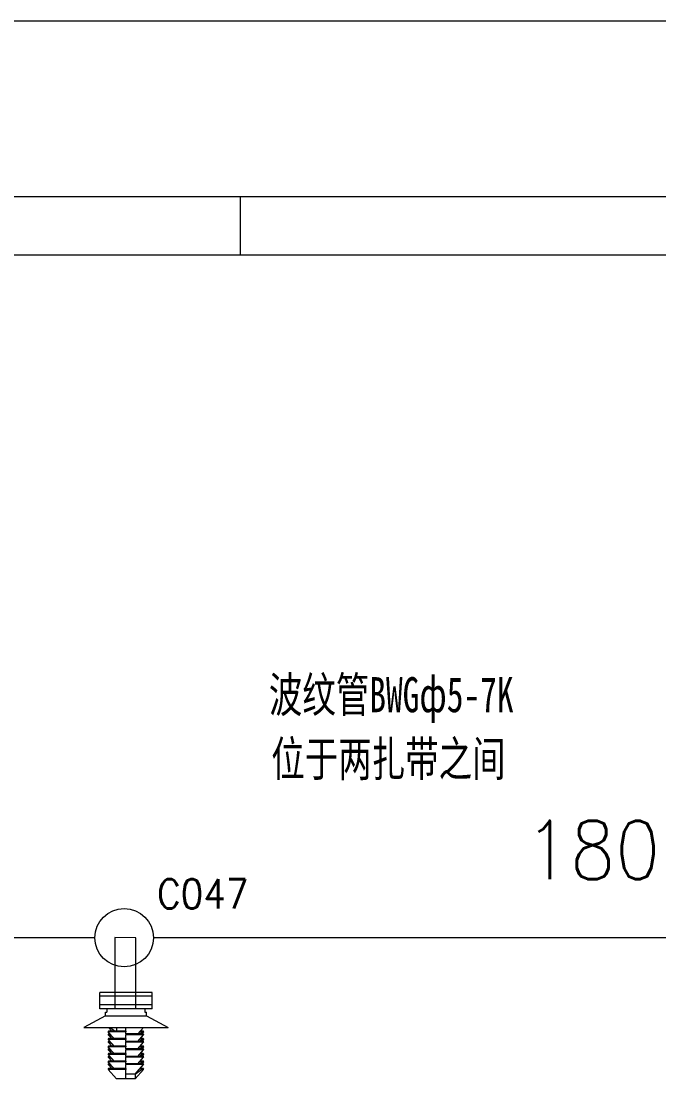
# Model space of a CAD drawing. Header units: inches. Extents: x 47316 to 59086, y 3141 to 11743.
# Drawn here: x 53349.2 to 53403.7, y 10208.6 to 10299.1 of the extents above; entities that cross this region are included whole.
import ezdxf

# ---------------------------------------------------------------- set-up
doc = ezdxf.new("R2010")
doc.units = ezdxf.units.IN
doc.header["$MEASUREMENT"] = 0
doc.styles.add('MtX_FangSong_GB2312', font='')
doc.styles.get("Standard").update_dxf_attribs({"font": ''})
doc.styles.get('MtX_FangSong_GB2312').set_extended_font_data('FangSong_GB2312')
doc.styles.get('Standard').set_extended_font_data('SimSun')
doc.linetypes.add('_VH_CONVOLUTED_TUBE_SPLIT', pattern='A,0.0001,[4,VeSys.shx,S=0.1,R=0,X=0,Y=0],0.4', length=0.4001)
doc.linetypes.add('_VH_FELT_TAPE', pattern='A,0.4,-0.7,["FELT",Standard,S=0.3,R=0,X=-0.5,Y=-0.15],-0.7', length=1.8)

msp = doc.modelspace()

# ---------------------------------------------------------------- linework, layer by layer
at = {"color": 0, "lineweight": 15}
for p, q in [((57387.929, 10299.081), (50247.929, 10299.081)), ((50267.929, 10284.081), (57267.929, 10284.081)), ((53367.929, 10279.081), (53367.929, 10284.081)), ((50267.929, 10279.081), (57367.929, 10279.081)), ((53358.975, 10220.642), (53357.182, 10220.657)), ((53357.182, 10220.657), (53357.182, 10214.571)), ((53358.975, 10214.571), (53358.975, 10220.642))]:
    msp.add_line(p, q, dxfattribs=at)
at = {"color": 0, "linetype": '_VH_FELT_TAPE', "lineweight": 15, "ltscale": 5}
msp.add_line((53355.475, 10220.651), (53311.958, 10220.653), dxfattribs=at)
at = {"color": 0, "linetype": '_VH_CONVOLUTED_TUBE_SPLIT', "lineweight": 15, "ltscale": 5}
msp.add_line((53434.337, 10220.651), (53360.475, 10220.651), dxfattribs=at)
at = {"color": 0, "linetype": 'ByBlock', "lineweight": 15, "ltscale": 0.28}
for p, q in [((53360.368, 10215.971), (53355.888, 10215.971)), ((53360.368, 10215.637), (53355.888, 10215.637)), ((53360.368, 10214.904), (53355.888, 10214.904)), ((53360.368, 10214.571), (53355.888, 10214.571))]:
    msp.add_line(p, q, dxfattribs=at)
at = {"color": 0, "linetype": 'ByBlock', "lineweight": 15, "ltscale": 0.020837}
for p, q in [((53355.888, 10215.637), (53355.888, 10215.971)), ((53360.368, 10215.637), (53360.368, 10215.971)), ((53355.888, 10214.571), (53355.888, 10214.904)), ((53360.368, 10214.571), (53360.368, 10214.904))]:
    msp.add_line(p, q, dxfattribs=at)
at = {"color": 0, "linetype": 'ByBlock', "lineweight": 15, "ltscale": 0.045825}
for p, q in [((53355.888, 10214.904), (53355.888, 10215.637)), ((53360.368, 10214.904), (53360.368, 10215.637))]:
    msp.add_line(p, q, dxfattribs=at)
at = {"color": 0, "linetype": 'ByBlock', "lineweight": 15, "ltscale": 0.0025}
for p, q in [((53360.408, 10215.571), (53360.368, 10215.571)), ((53360.408, 10215.051), (53360.368, 10215.051))]:
    msp.add_line(p, q, dxfattribs=at)
at = {"color": 0, "linetype": 'ByBlock', "lineweight": 15, "ltscale": 0.008542}
for p, q in [((53356.368, 10214.271), (53356.505, 10214.271)), ((53359.752, 10214.271), (53359.888, 10214.271))]:
    msp.add_line(p, q, dxfattribs=at)
at = {"color": 0, "linetype": 'ByBlock', "lineweight": 15, "ltscale": 0.01875}
for p, q in [((53356.368, 10213.971), (53356.368, 10214.271)), ((53356.505, 10214.571), (53356.505, 10214.271)), ((53359.752, 10214.571), (53359.752, 10214.271)), ((53359.752, 10214.571), (53359.752, 10214.271)), ((53359.888, 10213.971), (53359.888, 10214.271))]:
    msp.add_line(p, q, dxfattribs=at)
at = {"color": 0, "linetype": 'ByBlock', "lineweight": 15, "ltscale": 0.130887}
for p, q in [((53356.368, 10213.971), (53354.528, 10212.971)), ((53359.888, 10213.971), (53361.728, 10212.971))]:
    msp.add_line(p, q, dxfattribs=at)
at = {"color": 0, "linetype": 'ByBlock', "lineweight": 15, "ltscale": 0.206534}
msp.add_line((53356.368, 10213.971), (53359.673, 10213.971), dxfattribs=at)
at = {"color": 0, "linetype": 'ByBlock', "lineweight": 15, "ltscale": 0.013466}
msp.add_line((53359.673, 10213.971), (53359.888, 10213.971), dxfattribs=at)
at = {"color": 0, "linetype": 'ByBlock', "lineweight": 15, "ltscale": 0.422456}
msp.add_line((53354.528, 10212.971), (53361.288, 10212.971), dxfattribs=at)
at = {"color": 0, "linetype": 'ByBlock', "lineweight": 15, "ltscale": 0.094383}
for p, q in [((53358.128, 10212.584), (53356.618, 10212.584)), ((53359.638, 10212.344), (53358.128, 10212.344)), ((53358.128, 10211.944), (53356.618, 10211.944)), ((53359.638, 10211.704), (53358.128, 10211.704)), ((53358.128, 10211.304), (53356.618, 10211.304)), ((53358.128, 10210.664), (53356.618, 10210.664)), ((53359.638, 10211.064), (53358.128, 10211.064)), ((53358.128, 10210.024), (53356.618, 10210.024)), ((53359.638, 10210.424), (53358.128, 10210.424)), ((53359.638, 10209.784), (53358.128, 10209.784)), ((53358.128, 10209.384), (53356.618, 10209.384))]:
    msp.add_line(p, q, dxfattribs=at)
at = {"color": 0, "linetype": 'ByBlock', "lineweight": 15, "ltscale": 0.031825}
for p, q in [((53356.953, 10212.201), (53356.618, 10212.584)), ((53356.953, 10210.921), (53356.618, 10211.304)), ((53356.953, 10210.281), (53356.618, 10210.664))]:
    msp.add_line(p, q, dxfattribs=at)
at = {"color": 0, "linetype": 'ByBlock', "lineweight": 15, "ltscale": 0.027682}
msp.add_line((53356.909, 10212.011), (53356.618, 10212.344), dxfattribs=at)
at = {"color": 0, "linetype": 'ByBlock', "lineweight": 15, "ltscale": 0.026545}
msp.add_line((53356.909, 10212.651), (53356.63, 10212.971), dxfattribs=at)
at = {"color": 0, "linetype": 'ByBlock', "lineweight": 15, "ltscale": 0.0925}
for p, q in [((53358.128, 10212.651), (53356.648, 10212.651)), ((53359.608, 10212.411), (53358.128, 10212.411)), ((53358.128, 10212.011), (53356.648, 10212.011)), ((53359.608, 10211.771), (53358.128, 10211.771)), ((53358.128, 10211.371), (53356.648, 10211.371)), ((53358.128, 10210.731), (53356.648, 10210.731)), ((53359.608, 10211.131), (53358.128, 10211.131)), ((53359.608, 10210.491), (53358.128, 10210.491)), ((53358.128, 10210.091), (53356.648, 10210.091)), ((53359.608, 10209.851), (53358.128, 10209.851)), ((53358.128, 10209.451), (53356.648, 10209.451))]:
    msp.add_line(p, q, dxfattribs=at)
at = {"color": 0, "linetype": 'ByBlock', "lineweight": 15, "ltscale": 0.007573}
for p, q in [((53356.769, 10212.411), (53356.648, 10212.411)), ((53356.769, 10211.771), (53356.648, 10211.771)), ((53356.769, 10211.131), (53356.648, 10211.131)), ((53356.769, 10210.491), (53356.648, 10210.491)), ((53356.769, 10209.851), (53356.648, 10209.851))]:
    msp.add_line(p, q, dxfattribs=at)
at = {"color": 0, "linetype": 'ByBlock', "lineweight": 15, "ltscale": 0.00652}
for p, q in [((53356.672, 10212.403), (53356.776, 10212.403)), ((53356.672, 10211.763), (53356.776, 10211.763)), ((53356.672, 10211.123), (53356.776, 10211.123)), ((53356.672, 10210.483), (53356.776, 10210.483)), ((53356.672, 10209.843), (53356.776, 10209.843))]:
    msp.add_line(p, q, dxfattribs=at)
at = {"color": 0, "linetype": 'ByBlock', "lineweight": 15, "ltscale": 0.021661}
for p, q in [((53356.672, 10212.403), (53356.953, 10212.201)), ((53356.672, 10211.123), (53356.953, 10210.921)), ((53356.672, 10210.483), (53356.953, 10210.281)), ((53356.672, 10209.843), (53356.953, 10209.641))]:
    msp.add_line(p, q, dxfattribs=at)
at = {"color": 0, "linetype": 'ByBlock', "lineweight": 15, "ltscale": 0.034243}
msp.add_line((53356.772, 10212.971), (53357.217, 10212.651), dxfattribs=at)
at = {"color": 0, "linetype": 'ByBlock', "lineweight": 15, "ltscale": 0.02}
msp.add_line((53357.328, 10212.971), (53357.328, 10212.651), dxfattribs=at)
at = {"color": 0, "linetype": 'ByBlock', "lineweight": 15, "ltscale": 0.035001}
msp.add_line((53358.128, 10212.411), (53358.128, 10212.971), dxfattribs=at)
at = {"color": 0, "linetype": 'ByBlock', "lineweight": 15, "ltscale": 0.004144}
for p, q in [((53358.128, 10212.651), (53358.128, 10212.584)), ((53358.128, 10211.771), (53358.128, 10211.704)), ((53358.128, 10211.371), (53358.128, 10211.304)), ((53358.128, 10211.131), (53358.128, 10211.064)), ((53358.128, 10210.731), (53358.128, 10210.664)), ((53358.128, 10210.491), (53358.128, 10210.424)), ((53358.128, 10209.851), (53358.128, 10209.784)), ((53358.128, 10209.451), (53358.128, 10209.384))]:
    msp.add_line(p, q, dxfattribs=at)
at = {"color": 0, "linetype": 'ByBlock', "lineweight": 15, "ltscale": 0.010857}
for p, q in [((53358.128, 10212.411), (53358.128, 10212.584)), ((53358.128, 10211.771), (53358.128, 10211.944)), ((53358.128, 10210.491), (53358.128, 10210.664)), ((53358.128, 10209.851), (53358.128, 10210.024))]:
    msp.add_line(p, q, dxfattribs=at)
at = {"color": 0, "linetype": 'ByBlock', "lineweight": 15, "ltscale": 0.004143}
for p, q in [((53358.128, 10212.411), (53358.128, 10212.344)), ((53358.128, 10212.011), (53358.128, 10211.944)), ((53358.128, 10210.091), (53358.128, 10210.024))]:
    msp.add_line(p, q, dxfattribs=at)
at = {"color": 0, "linetype": 'ByBlock', "lineweight": 15, "ltscale": 0.035857}
for p, q in [((53358.128, 10211.771), (53358.128, 10212.344)), ((53358.128, 10210.491), (53358.128, 10211.064))]:
    msp.add_line(p, q, dxfattribs=at)
at = {"color": 0, "linetype": 'ByBlock', "lineweight": 15, "ltscale": 0.046455}
msp.add_line((53359.138, 10212.411), (53359.626, 10212.971), dxfattribs=at)
at = {"color": 0, "linetype": 'ByBlock', "lineweight": 15, "ltscale": 0.047591}
for p, q in [((53359.138, 10211.771), (53359.638, 10212.344)), ((53359.138, 10210.491), (53359.638, 10211.064))]:
    msp.add_line(p, q, dxfattribs=at)
at = {"color": 0, "linetype": 'ByBlock', "lineweight": 15, "ltscale": 0.024877}
for p, q in [((53359.262, 10212.411), (53359.585, 10212.643)), ((53359.262, 10211.771), (53359.585, 10212.003)), ((53359.262, 10210.491), (53359.585, 10210.723)), ((53359.262, 10209.851), (53359.585, 10210.083))]:
    msp.add_line(p, q, dxfattribs=at)
at = {"color": 0, "linetype": 'ByBlock', "lineweight": 15, "ltscale": 0.015256}
for p, q in [((53359.341, 10212.643), (53359.585, 10212.643)), ((53359.341, 10212.003), (53359.585, 10212.003)), ((53359.341, 10211.363), (53359.585, 10211.363)), ((53359.341, 10210.723), (53359.585, 10210.723)), ((53359.341, 10210.083), (53359.585, 10210.083)), ((53359.341, 10209.443), (53359.585, 10209.443))]:
    msp.add_line(p, q, dxfattribs=at)
at = {"color": 0, "linetype": 'ByBlock', "lineweight": 15, "ltscale": 0.016319}
for p, q in [((53359.608, 10212.651), (53359.347, 10212.651)), ((53359.608, 10212.011), (53359.347, 10212.011)), ((53359.608, 10211.371), (53359.347, 10211.371)), ((53359.608, 10210.731), (53359.347, 10210.731)), ((53359.608, 10210.091), (53359.347, 10210.091)), ((53359.608, 10209.451), (53359.347, 10209.451))]:
    msp.add_line(p, q, dxfattribs=at)
at = {"color": 0, "linetype": 'ByBlock', "lineweight": 15, "ltscale": 0.014409}
for p, q in [((53359.638, 10212.584), (53359.487, 10212.411)), ((53359.638, 10211.944), (53359.487, 10211.771)), ((53359.638, 10210.664), (53359.487, 10210.491)), ((53359.638, 10210.024), (53359.487, 10209.851))]:
    msp.add_line(p, q, dxfattribs=at)
at = {"color": 0, "linetype": 'ByBlock', "lineweight": 15, "ltscale": 0.027544}
msp.add_line((53361.288, 10212.971), (53361.728, 10212.971), dxfattribs=at)
at = {"color": 0, "linetype": 'ByBlock', "lineweight": 15, "ltscale": 0.031826}
for p, q in [((53356.953, 10211.561), (53356.618, 10211.944)), ((53356.953, 10209.641), (53356.618, 10210.024))]:
    msp.add_line(p, q, dxfattribs=at)
at = {"color": 0, "linetype": 'ByBlock', "lineweight": 15, "ltscale": 0.027681}
for p, q in [((53356.909, 10211.371), (53356.618, 10211.704)), ((53356.909, 10210.731), (53356.618, 10211.064)), ((53356.909, 10210.091), (53356.618, 10210.424)), ((53356.909, 10209.451), (53356.618, 10209.784))]:
    msp.add_line(p, q, dxfattribs=at)
at = {"color": 0, "linetype": 'ByBlock', "lineweight": 15, "ltscale": 0.021662}
msp.add_line((53356.672, 10211.763), (53356.953, 10211.561), dxfattribs=at)
at = {"color": 0, "linetype": 'ByBlock', "lineweight": 15, "ltscale": 0.015766}
for p, q in [((53357.119, 10212.011), (53356.953, 10212.201)), ((53357.119, 10210.091), (53356.953, 10210.281))]:
    msp.add_line(p, q, dxfattribs=at)
at = {"color": 0, "linetype": 'ByBlock', "lineweight": 15, "ltscale": 0.015765}
for p, q in [((53357.119, 10211.371), (53356.953, 10211.561)), ((53357.119, 10210.731), (53356.953, 10210.921)), ((53357.119, 10209.451), (53356.953, 10209.641))]:
    msp.add_line(p, q, dxfattribs=at)
at = {"color": 0, "linetype": 'ByBlock', "lineweight": 15, "ltscale": 0.035855}
for p, q in [((53358.128, 10211.131), (53358.128, 10211.704)), ((53358.128, 10209.851), (53358.128, 10210.424))]:
    msp.add_line(p, q, dxfattribs=at)
at = {"color": 0, "linetype": 'ByBlock', "lineweight": 15, "ltscale": 0.04759}
for p, q in [((53359.138, 10211.131), (53359.638, 10211.704)), ((53359.138, 10209.851), (53359.638, 10210.424))]:
    msp.add_line(p, q, dxfattribs=at)
at = {"color": 0, "linetype": 'ByBlock', "lineweight": 15, "ltscale": 0.010855}
msp.add_line((53358.128, 10211.131), (53358.128, 10211.304), dxfattribs=at)
at = {"color": 0, "linetype": 'ByBlock', "lineweight": 15, "ltscale": 0.024878}
msp.add_line((53359.262, 10211.131), (53359.585, 10211.363), dxfattribs=at)
at = {"color": 0, "linetype": 'ByBlock', "lineweight": 15, "ltscale": 0.014408}
msp.add_line((53359.638, 10211.304), (53359.487, 10211.131), dxfattribs=at)
at = {"color": 0, "linetype": 'ByBlock', "lineweight": 15, "ltscale": 0.050856}
for p, q in [((53358.128, 10208.971), (53358.128, 10209.784)), ((53358.128, 10208.571), (53358.128, 10209.384))]:
    msp.add_line(p, q, dxfattribs=at)
at = {"color": 0, "linetype": 'ByBlock', "lineweight": 15, "ltscale": 0.0675}
for p, q in [((53358.928, 10208.971), (53359.638, 10209.784)), ((53357.328, 10208.571), (53356.618, 10209.384)), ((53359.638, 10209.384), (53358.928, 10208.571))]:
    msp.add_line(p, q, dxfattribs=at)
at = {"color": 0, "linetype": 'ByBlock', "lineweight": 15, "ltscale": 0.05}
for p, q in [((53358.928, 10208.971), (53358.128, 10208.971)), ((53358.128, 10208.571), (53357.328, 10208.571)), ((53358.928, 10208.571), (53358.128, 10208.571))]:
    msp.add_line(p, q, dxfattribs=at)
at = {"color": 0, "linetype": 'ByBlock', "lineweight": 15, "ltscale": 0.050559}
msp.add_line((53358.928, 10208.971), (53359.585, 10209.443), dxfattribs=at)
at = {"color": 0, "linetype": 'ByBlock', "lineweight": 15, "ltscale": 0.025}
msp.add_line((53358.928, 10208.971), (53358.928, 10208.571), dxfattribs=at)
at = {"color": 0, "linetype": 'Continuous', "lineweight": 15}
msp.add_circle((53357.975, 10220.651), 2.5, dxfattribs=at)
at = {"color": 0, "linetype": 'ByBlock', "lineweight": 15}
for centre, start, end in [((53356.648, 10212.611), 90.00002, 221.11209), ((53356.648, 10212.371), 90.00002, 221.11209), ((53356.648, 10212.371), 54.26396, 90.00002), ((53359.608, 10212.611), 89.99998, 125.73539), ((53359.608, 10212.611), 318.88854, 89.99998), ((53359.608, 10212.371), 318.88791, 89.99998), ((53356.648, 10211.971), 90.00002, 221.11209), ((53356.648, 10211.731), 90.00002, 221.11209), ((53356.648, 10211.731), 54.26396, 90.00002), ((53359.608, 10211.971), 89.99998, 125.73539), ((53359.608, 10211.971), 318.88854, 89.99998), ((53359.608, 10211.731), 318.88791, 89.99998), ((53356.648, 10211.331), 90.00002, 221.11209), ((53356.648, 10211.091), 90.00002, 221.11209), ((53356.648, 10210.691), 90.00002, 221.11209), ((53356.648, 10210.451), 90.00002, 221.11209), ((53356.648, 10211.091), 54.26396, 90.00002), ((53356.648, 10210.451), 54.26396, 90.00002), ((53359.608, 10211.331), 89.99998, 125.73539), ((53359.608, 10210.691), 89.99998, 125.73539), ((53359.608, 10211.331), 318.88854, 89.99998), ((53359.608, 10211.091), 318.88791, 89.99998), ((53359.608, 10210.691), 318.88854, 89.99998), ((53359.608, 10210.451), 318.88791, 89.99998), ((53356.648, 10210.051), 90.00002, 221.11209), ((53356.648, 10209.811), 90.00002, 221.11209), ((53356.648, 10209.811), 54.26396, 90.00002), ((53359.608, 10210.051), 89.99998, 125.73539), ((53359.608, 10210.051), 318.88854, 89.99998), ((53359.608, 10209.811), 318.88791, 89.99998), ((53356.648, 10209.411), 90.00002, 221.11209), ((53359.608, 10209.411), 89.99998, 125.73539), ((53359.608, 10209.411), 318.88854, 89.99998)]:
    msp.add_arc(centre, 0.04, start, end, dxfattribs=at)

# ---------------------------------------------------------------- texts
at = {"color": 0, "lineweight": 15, "style": 'MtX_FangSong_GB2312', "width": 0.7}
for s, p in [('波纹管BWGф5-7K', (53370.351, 10239.944)), ('位于两扎带之间', (53370.555, 10234.458))]:
    msp.add_text(s, height=3, dxfattribs=at).set_placement(p)
at = {"color": 7, "linetype": '_VH_CONVOLUTED_TUBE_SPLIT', "lineweight": 18, "ltscale": 5, "insert": (53392.263, 10230.651), "char_height": 5, "width": 12.85714, "attachment_point": 1}
msp.add_mtext('\\Fromans.shx;\\W0.9000000000;\\T1.0000000000;\\o\\l180', dxfattribs=at)
at = {"color": 21, "linetype": 'Continuous', "lineweight": 15, "insert": (53360.796, 10225.651), "char_height": 2.5, "width": 8.67857, "attachment_point": 1}
msp.add_mtext('\\Fromans.shx;\\W0.9000000000;\\T1.0000000000;\\o\\lC047', dxfattribs=at)

doc.saveas('drawing.dxf')
